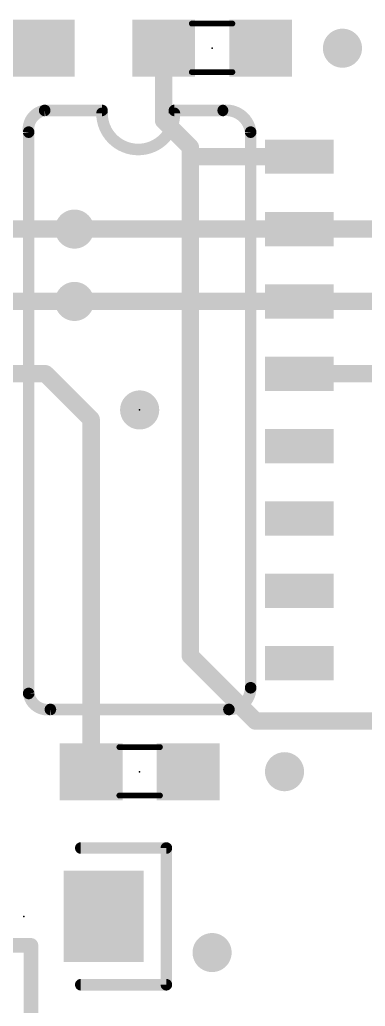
# Model space of a CAD drawing. Extents: x -25 to 82, y -36 to 56.
# Drawn here: x 10.6 to 16.66, y 28.9 to 46.22 of the extents above; entities that cross this region are included whole.
import ezdxf

# ---------------------------------------------------------------- set-up
doc = ezdxf.new("R2010")
doc.units = 0
for name, color, linetype in [('1', 12, 'CONTINUOUS'), ('16', 132, 'CONTINUOUS'), ('18', 110, 'CONTINUOUS'), ('21', 41, 'CONTINUOUS'), ('23', 53, 'CONTINUOUS'), ('51', 53, 'CONTINUOUS')]:
    doc.layers.add(name, color=color, linetype=linetype)

# ---------------------------------------------------------------- blocks, each defined once
blk = doc.blocks.new('RECT')
blk.add_solid([(-0.5, -0.5), (0.5, -0.5), (-0.5, 0.5), (0.5, 0.5)])
blk = doc.blocks.new('ROUNDV')
at = {"const_width": 0.5}
blk.add_lwpolyline([(0, -0.25, 1), (0, 0.25, 1), (0, -0.25)], format="xyb", dxfattribs=at)

msp = doc.modelspace()

# ---------------------------------------------------------------- linework, layer by layer
at = {"layer": '1', "const_width": 0.3048}
for points in [[(13.12, 44.45), (13.12, 45.72)], [(13.12, 44.45), (13.589, 43.981)], [(13.589, 43.981), (13.589, 43.815)], [(13.589, 43.815), (13.589, 35.052)], [(15.5, 43.815), (13.589, 43.815)], [(9.9, 42.545), (11.557, 42.545)], [(9.9, 41.275), (11.557, 41.275)], [(11.049, 40.005), (9.9, 40.005)], [(11.85, 39.204), (11.049, 40.005)], [(15.5, 40.005), (17.145, 40.005)], [(11.85, 33.02), (11.85, 39.204)], [(13.589, 35.052), (14.732, 33.909)], [(14.732, 33.909), (19.558, 33.909)]]:
    msp.add_lwpolyline(points, dxfattribs=at)
at = {"layer": '1', "const_width": 0.1524}
for points in [[(13.1962, 45.72, 1), (13.0438, 45.72)], [(13.1739, 44.5039, 1), (13.0661, 44.3961)], [(13.0438, 44.45, 1), (13.1962, 44.45)], [(13.6652, 43.981, 1), (13.5128, 43.981)], [(13.5351, 43.9271, 1), (13.6429, 44.0349)], [(13.6652, 43.815, 1), (13.5128, 43.815)], [(13.589, 43.8912, 1), (13.589, 43.7388)], [(13.5128, 43.815, 1), (13.6652, 43.815)], [(15.5, 43.7388, 1), (15.5, 43.8912)], [(11.557, 42.4688, 1), (11.557, 42.6212)], [(11.557, 41.1988, 1), (11.557, 41.3512)], [(11.1029, 40.0589, 1), (10.9951, 39.9511)], [(11.049, 39.9288, 1), (11.049, 40.0812)], [(15.5, 40.0812, 1), (15.5, 39.9288)], [(11.9262, 39.204, 1), (11.7738, 39.204)], [(11.7961, 39.1501, 1), (11.9039, 39.2579)], [(13.6429, 35.1059, 1), (13.5351, 34.9981)], [(13.5128, 35.052, 1), (13.6652, 35.052)], [(14.732, 33.9852, 1), (14.732, 33.8328)], [(14.6781, 33.8551, 1), (14.7859, 33.9629)], [(11.7738, 33.02, 1), (11.9262, 33.02)]]:
    msp.add_lwpolyline(points, format="xyb", dxfattribs=at)
at = {"layer": '16'}
for points, const_width in [([(11.557, 42.545), (19.05, 42.545)], 0.3048), ([(11.557, 41.275), (20.32, 41.275)], 0.3048), ([(0.889, 29.972), (10.795, 29.972)], 0.254), ([(10.795, 29.972), (10.795, 20.32)], 0.254)]:
    msp.add_lwpolyline(points, dxfattribs=dict(at, const_width=const_width))
for points, const_width in [([(11.557, 42.6212, 1), (11.557, 42.4688)], 0.1524), ([(11.557, 41.3512, 1), (11.557, 41.1988)], 0.1524), ([(10.8585, 29.972, 1), (10.7315, 29.972)], 0.127), ([(10.795, 29.9085, 1), (10.795, 30.0355)], 0.127)]:
    msp.add_lwpolyline(points, format="xyb", dxfattribs=dict(at, const_width=const_width))
at = {"layer": '21'}
for points, const_width in [([(11.0347, 44.6278, 0.4145), (10.7537, 44.2468)], 0.2032), ([(11.0347, 44.6786, 1), (11.0347, 44.577)], 0.1016), ([(11.0423, 44.5776, 1), (11.0271, 44.678)], 0.1016), ([(12.0396, 44.577, 1), (12.0396, 44.6786)], 0.1016), ([(13.3096, 44.6786, 1), (13.3096, 44.577)], 0.1016), ([(14.6463, 44.2468, 0.4143), (14.1653, 44.6278)], 0.2032), ([(14.1594, 44.6783, 1), (14.1712, 44.5773)], 0.1016), ([(14.1526, 44.577, 1), (14.1526, 44.6786)], 0.1016), ([(12.0396, 44.577, 1), (13.3096, 44.577)], 0.2032), ([(12.0904, 44.577, 1), (11.9888, 44.577)], 0.1016), ([(13.3604, 44.577, 1), (13.2588, 44.577)], 0.1016), ([(10.8045, 44.2468, 1), (10.7029, 44.2468)], 0.1016), ([(14.6971, 44.2468, 1), (14.5955, 44.2468)], 0.1016), ([(10.7035, 44.2392, 1), (10.8039, 44.2544)], 0.1016), ([(14.5958, 44.241, 1), (14.6968, 44.2526)], 0.1016), ([(10.7537, 34.3932, 0.4142), (11.1347, 34.1122)], 0.2032), ([(10.8039, 34.4008, 1), (10.7035, 34.3856)], 0.1016), ([(14.2653, 34.1122, 0.4144), (14.6463, 34.4932)], 0.2032), ([(14.6971, 34.4932, 1), (14.5955, 34.4932)], 0.1016), ([(14.5955, 34.4932, 1), (14.6971, 34.4932)], 0.1016), ([(10.7029, 34.3932, 1), (10.8045, 34.3932)], 0.1016), ([(11.1347, 34.163, 1), (11.1347, 34.0614)], 0.1016), ([(11.1423, 34.062, 1), (11.1271, 34.1624)], 0.1016), ([(14.2653, 34.163, 1), (14.2653, 34.0614)], 0.1016), ([(14.2653, 34.0614, 1), (14.2653, 34.163)], 0.1016)]:
    msp.add_lwpolyline(points, format="xyb", dxfattribs=dict(at, const_width=const_width))
at = {"layer": '21', "const_width": 0.2032}
for points in [[(11.0347, 44.6278), (12.0396, 44.6278)], [(14.1526, 44.6278), (13.3096, 44.6278)], [(10.7537, 44.2468), (10.7537, 34.3932)], [(14.6463, 34.4932), (14.6463, 44.2468)], [(11.1347, 34.1122), (14.2653, 34.1122)]]:
    msp.add_lwpolyline(points, dxfattribs=at)
at = {"layer": '23'}
for p in [(13.97, 45.72), (12.7, 39.37), (12.7, 33.02), (10.668, 30.48)]:
    msp.add_point(p, dxfattribs=at)
at = {"layer": '51'}
for points, const_width in [([(13.614, 46.152), (14.326, 46.152)], 0.1016), ([(13.614, 45.301), (14.326, 45.301)], 0.1016), ([(12.344, 33.452), (13.056, 33.452)], 0.1016), ([(12.344, 32.601), (13.056, 32.601)], 0.1016), ([(11.668, 31.68), (13.168, 31.68)], 0.2032), ([(13.168, 31.68), (13.168, 29.28)], 0.2032), ([(13.168, 29.28), (11.668, 29.28)], 0.2032)]:
    msp.add_lwpolyline(points, dxfattribs=dict(at, const_width=const_width))
for points, const_width in [([(13.614, 46.1774, 1), (13.614, 46.1266)], 0.0508), ([(14.326, 46.1266, 1), (14.326, 46.1774)], 0.0508), ([(13.614, 45.3264, 1), (13.614, 45.2756)], 0.0508), ([(14.326, 45.2756, 1), (14.326, 45.3264)], 0.0508), ([(12.344, 33.4774, 1), (12.344, 33.4266)], 0.0508), ([(13.056, 33.4266, 1), (13.056, 33.4774)], 0.0508), ([(12.344, 32.6264, 1), (12.344, 32.5756)], 0.0508), ([(13.056, 32.5756, 1), (13.056, 32.6264)], 0.0508), ([(11.668, 31.7308, 1), (11.668, 31.6292)], 0.1016), ([(13.2188, 31.68, 1), (13.1172, 31.68)], 0.1016), ([(13.168, 31.6292, 1), (13.168, 31.7308)], 0.1016), ([(11.668, 29.3308, 1), (11.668, 29.2292)], 0.1016), ([(13.1172, 29.28, 1), (13.2188, 29.28)], 0.1016), ([(13.168, 29.2292, 1), (13.168, 29.3308)], 0.1016)]:
    msp.add_lwpolyline(points, format="xyb", dxfattribs=dict(at, const_width=const_width))

# ---------------------------------------------------------------- block references
at = {"layer": '1', "xscale": 1.1, "rotation": 180}
msp.add_blockref('RECT', (11.01, 45.72), dxfattribs=at)
at = {"layer": '1', "xscale": 1.1}
for p in [(13.12, 45.72), (14.82, 45.72), (11.85, 33.02), (13.55, 33.02)]:
    msp.add_blockref('RECT', p, dxfattribs=at)
at = {"layer": '1', "rotation": 270}
for p, xscale, yscale in [((15.5, 43.815), 0.6, 1.2), ((15.5, 42.545), 0.6, 1.2), ((15.5, 41.275), 0.6, 1.2), ((15.5, 40.005), 0.6, 1.2), ((15.5, 38.735), 0.6, 1.2), ((15.5, 37.465), 0.6, 1.2), ((15.5, 36.195), 0.6, 1.2), ((15.5, 34.925), 0.6, 1.2), ((12.068, 30.48), 1.6, 1.4)]:
    msp.add_blockref('RECT', p, dxfattribs=dict(at, xscale=xscale, yscale=yscale))
at = {"layer": '18', "xscale": 0.6858, "yscale": 0.6858}
for p in [(16.256, 45.72), (16.256, 45.72), (11.557, 42.545), (11.557, 42.545), (11.557, 41.275), (11.557, 41.275), (12.7, 39.37), (12.7, 39.37), (15.24, 33.02), (15.24, 33.02), (13.97, 29.845), (13.97, 29.845)]:
    msp.add_blockref('ROUNDV', p, dxfattribs=at)
at = {"layer": '51'}
for p, xscale, yscale, rotation in [((10.7482, 45.7149), 0.5001, 0.95, 180), ((15.5258, 43.815), 0.508, 1.0795, 270), ((15.494, 42.545), 0.508, 1.016, 270), ((15.494, 41.275), 0.508, 1.016, 270), ((15.494, 40.005), 0.508, 1.016, 270), ((15.494, 38.735), 0.508, 1.016, 270), ((15.494, 37.465), 0.508, 1.016, 270), ((15.494, 36.195), 0.508, 1.016, 270), ((15.494, 34.925), 0.508, 1.016, 270)]:
    msp.add_blockref('RECT', p, dxfattribs=dict(at, xscale=xscale, yscale=yscale, rotation=rotation))
at = {"layer": '51', "xscale": 0.5001, "yscale": 0.95}
for p in [(13.3819, 45.7251), (14.5503, 45.7251), (12.1119, 33.0251), (13.2803, 33.0251)]:
    msp.add_blockref('RECT', p, dxfattribs=at)

doc.saveas('drawing.dxf')
